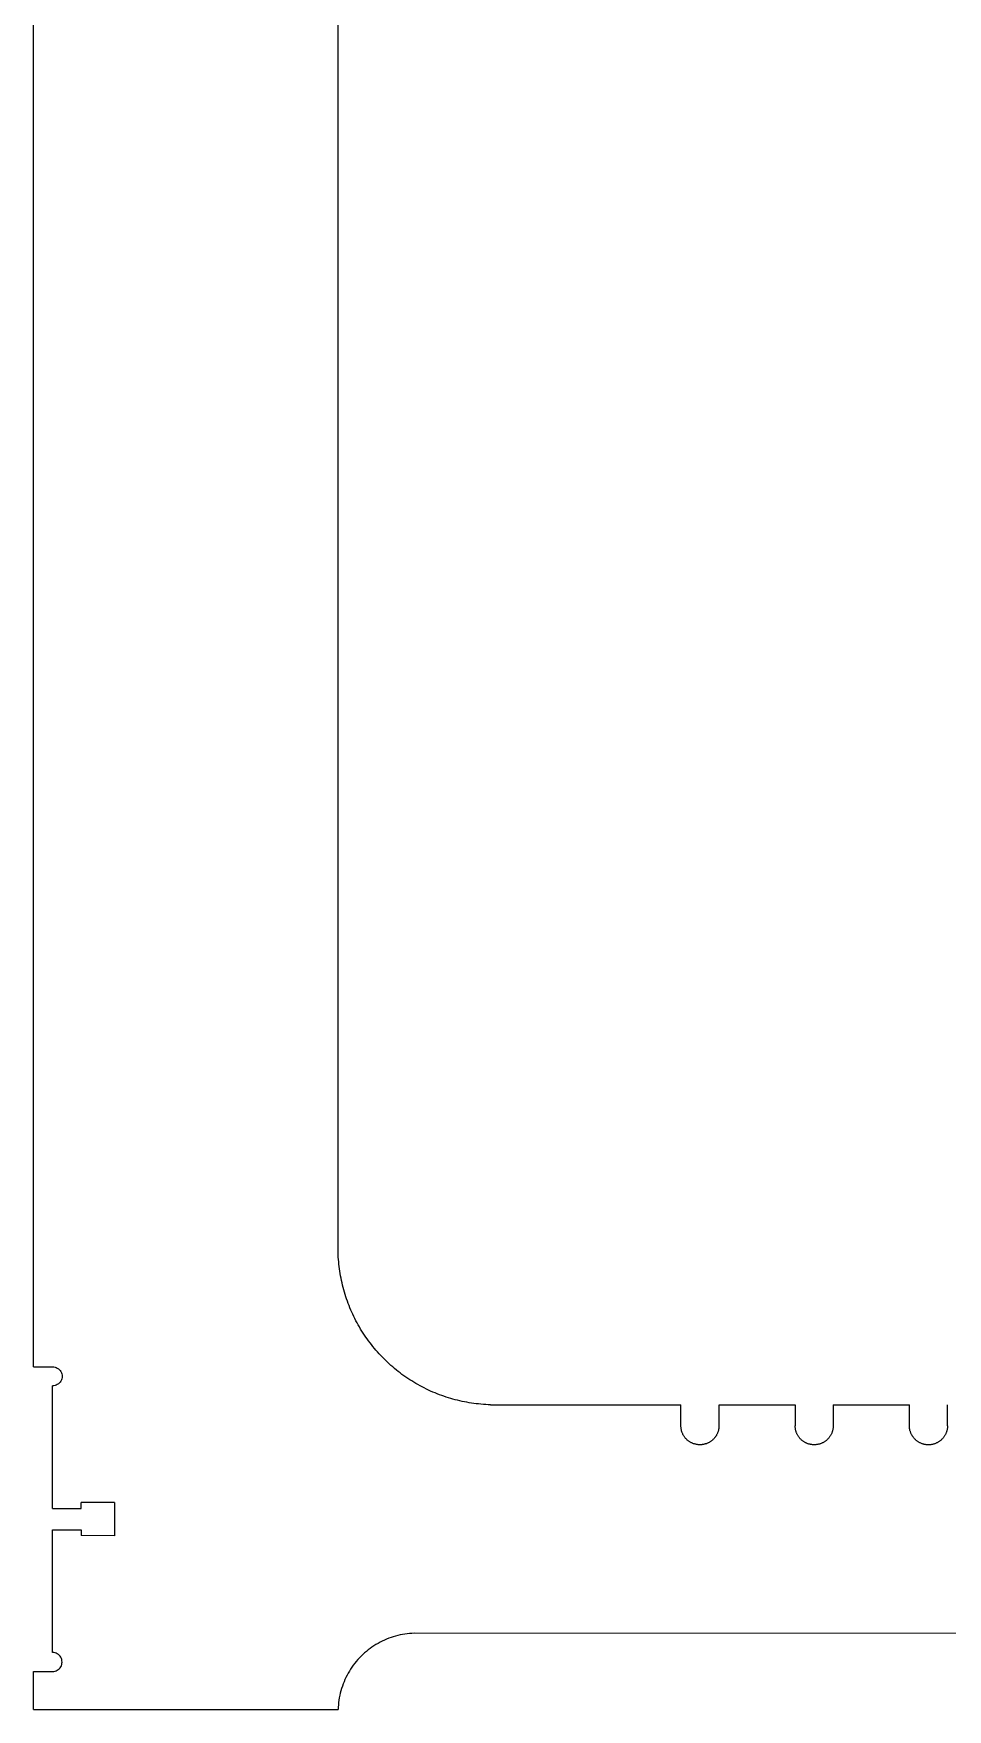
# Model space of a CAD drawing. Extents: x -71 to 71, y -22 to 22.
# Drawn here: x -20.84 to -8.84, y -22 to 0 of the extents above; entities that cross this region are included whole.
import ezdxf

# ---------------------------------------------------------------- set-up
doc = ezdxf.new("R2010")
doc.units = 0
doc.header["$MEASUREMENT"] = 0
doc.layers.get('0').update_dxf_attribs({"linetype": 'CONTINUOUS'})

msp = doc.modelspace()

# ---------------------------------------------------------------- linework, layer by layer
for p, q in [((-16.844, -15.999), (-16.842, 16.001)), ((-20.843, -17.502), (-20.841, 14.251)), ((-16.843, -16.03), (-16.844, -15.999)), ((-16.842, -16.061), (-16.843, -16.03)), ((-16.84, -16.092), (-16.842, -16.061)), ((-16.837, -16.123), (-16.84, -16.092)), ((-16.834, -16.155), (-16.837, -16.123)), ((-16.831, -16.185), (-16.834, -16.155)), ((-16.827, -16.216), (-16.831, -16.185)), ((-16.822, -16.247), (-16.827, -16.216)), ((-16.817, -16.278), (-16.822, -16.247)), ((-16.812, -16.309), (-16.817, -16.278)), ((-16.806, -16.339), (-16.812, -16.309)), ((-16.8, -16.37), (-16.806, -16.339)), ((-16.793, -16.4), (-16.8, -16.37)), ((-16.786, -16.431), (-16.793, -16.4)), ((-16.778, -16.461), (-16.786, -16.431)), ((-16.77, -16.491), (-16.778, -16.461)), ((-16.762, -16.521), (-16.77, -16.491)), ((-16.753, -16.551), (-16.762, -16.521)), ((-16.743, -16.581), (-16.753, -16.551)), ((-16.733, -16.61), (-16.743, -16.581)), ((-16.723, -16.64), (-16.733, -16.61)), ((-16.712, -16.669), (-16.723, -16.64)), ((-16.701, -16.698), (-16.712, -16.669)), ((-16.689, -16.727), (-16.701, -16.698)), ((-16.677, -16.756), (-16.689, -16.727)), ((-16.665, -16.784), (-16.677, -16.756)), ((-16.652, -16.812), (-16.665, -16.784)), ((-16.638, -16.841), (-16.652, -16.812)), ((-16.624, -16.869), (-16.638, -16.841)), ((-16.61, -16.896), (-16.624, -16.869)), ((-16.595, -16.924), (-16.61, -16.896)), ((-16.58, -16.951), (-16.595, -16.924)), ((-16.565, -16.978), (-16.58, -16.951)), ((-16.549, -17.005), (-16.565, -16.978)), ((-16.533, -17.031), (-16.549, -17.005)), ((-16.516, -17.058), (-16.533, -17.031)), ((-16.499, -17.084), (-16.516, -17.058)), ((-16.481, -17.11), (-16.499, -17.084)), ((-16.463, -17.135), (-16.481, -17.11)), ((-16.445, -17.16), (-16.463, -17.135)), ((-16.426, -17.185), (-16.445, -17.16)), ((-16.407, -17.21), (-16.426, -17.185)), ((-16.388, -17.235), (-16.407, -17.21)), ((-16.368, -17.259), (-16.388, -17.235)), ((-16.348, -17.282), (-16.368, -17.259)), ((-16.328, -17.306), (-16.348, -17.282)), ((-16.307, -17.329), (-16.328, -17.306)), ((-16.286, -17.352), (-16.307, -17.329)), ((-16.264, -17.375), (-16.286, -17.352)), ((-16.242, -17.397), (-16.264, -17.375)), ((-20.843, -17.502), (-20.593, -17.502)), ((-20.593, -17.502), (-20.577, -17.503)), ((-20.577, -17.503), (-20.561, -17.506)), ((-20.561, -17.506), (-20.545, -17.511)), ((-20.545, -17.511), (-20.531, -17.518)), ((-20.531, -17.518), (-20.517, -17.527)), ((-20.517, -17.527), (-20.505, -17.538)), ((-20.505, -17.538), (-20.494, -17.551)), ((-20.494, -17.551), (-20.485, -17.564)), ((-20.485, -17.564), (-20.478, -17.579)), ((-20.478, -17.579), (-20.473, -17.594)), ((-20.473, -17.594), (-20.469, -17.61)), ((-16.22, -17.419), (-16.242, -17.397)), ((-16.197, -17.44), (-16.22, -17.419)), ((-16.175, -17.461), (-16.197, -17.44)), ((-16.151, -17.482), (-16.175, -17.461)), ((-16.128, -17.503), (-16.151, -17.482)), ((-16.104, -17.523), (-16.128, -17.503)), ((-16.08, -17.543), (-16.104, -17.523)), ((-16.056, -17.562), (-16.08, -17.543)), ((-16.031, -17.581), (-16.056, -17.562)), ((-16.006, -17.6), (-16.031, -17.581)), ((-20.577, -17.751), (-20.593, -17.752)), ((-20.593, -19.361), (-20.593, -17.752)), ((-20.561, -17.747), (-20.577, -17.751)), ((-20.545, -17.742), (-20.561, -17.747)), ((-20.531, -17.735), (-20.545, -17.742)), ((-20.517, -17.726), (-20.531, -17.735)), ((-20.505, -17.715), (-20.517, -17.726)), ((-20.494, -17.703), (-20.505, -17.715)), ((-20.485, -17.689), (-20.494, -17.703)), ((-20.478, -17.674), (-20.485, -17.689)), ((-20.473, -17.659), (-20.478, -17.674)), ((-20.469, -17.643), (-20.473, -17.659)), ((-20.469, -17.61), (-20.468, -17.627)), ((-20.468, -17.627), (-20.469, -17.643)), ((-15.981, -17.618), (-16.006, -17.6)), ((-15.955, -17.636), (-15.981, -17.618)), ((-15.929, -17.653), (-15.955, -17.636)), ((-15.903, -17.671), (-15.929, -17.653)), ((-15.877, -17.687), (-15.903, -17.671)), ((-15.85, -17.704), (-15.877, -17.687)), ((-15.824, -17.72), (-15.85, -17.704)), ((-15.796, -17.735), (-15.824, -17.72)), ((-15.769, -17.75), (-15.796, -17.735)), ((-15.742, -17.765), (-15.769, -17.75)), ((-15.714, -17.779), (-15.742, -17.765)), ((-15.686, -17.793), (-15.714, -17.779)), ((-15.658, -17.806), (-15.686, -17.793)), ((-15.63, -17.819), (-15.658, -17.806)), ((-15.601, -17.832), (-15.63, -17.819)), ((-15.572, -17.844), (-15.601, -17.832)), ((-15.543, -17.856), (-15.572, -17.844)), ((-15.514, -17.867), (-15.543, -17.856)), ((-15.485, -17.878), (-15.514, -17.867)), ((-15.456, -17.888), (-15.485, -17.878)), ((-15.426, -17.898), (-15.456, -17.888)), ((-15.396, -17.907), (-15.426, -17.898)), ((-15.367, -17.916), (-15.396, -17.907)), ((-15.337, -17.925), (-15.367, -17.916)), ((-15.306, -17.933), (-15.337, -17.925)), ((-15.276, -17.941), (-15.306, -17.933)), ((-15.246, -17.948), (-15.276, -17.941)), ((-15.215, -17.955), (-15.246, -17.948)), ((-15.185, -17.961), (-15.215, -17.955)), ((-15.154, -17.967), (-15.185, -17.961)), ((-15.124, -17.972), (-15.154, -17.967)), ((-15.093, -17.977), (-15.124, -17.972)), ((-15.062, -17.981), (-15.093, -17.977)), ((-15.031, -17.985), (-15.062, -17.981)), ((-15, -17.989), (-15.031, -17.985)), ((-14.969, -17.992), (-15, -17.989)), ((-14.938, -17.994), (-14.969, -17.992)), ((-14.907, -17.996), (-14.938, -17.994)), ((-14.876, -17.998), (-14.907, -17.996)), ((-14.844, -17.999), (-14.876, -17.998)), ((-14.844, -17.999), (-12.344, -17.999)), ((-12.344, -18.274), (-12.344, -17.999)), ((-11.844, -17.999), (-10.844, -17.999)), ((-11.844, -18.274), (-11.844, -17.999)), ((-10.844, -17.999), (-10.844, -18.274)), ((-10.344, -17.999), (-9.344, -18)), ((-10.344, -17.999), (-10.344, -18.274)), ((-9.344, -18.275), (-9.344, -18)), ((-8.844, -18.275), (-8.844, -18)), ((-12.344, -18.282), (-12.344, -18.274)), ((-12.344, -18.29), (-12.344, -18.282)), ((-12.343, -18.298), (-12.344, -18.29)), ((-12.342, -18.306), (-12.343, -18.298)), ((-12.341, -18.313), (-12.342, -18.306)), ((-12.34, -18.321), (-12.341, -18.313)), ((-12.338, -18.329), (-12.34, -18.321)), ((-12.337, -18.336), (-12.338, -18.329)), ((-12.335, -18.344), (-12.337, -18.336)), ((-12.332, -18.352), (-12.335, -18.344)), ((-12.33, -18.359), (-12.332, -18.352)), ((-12.327, -18.366), (-12.33, -18.359)), ((-12.324, -18.374), (-12.327, -18.366)), ((-12.321, -18.381), (-12.324, -18.374)), ((-12.317, -18.388), (-12.321, -18.381)), ((-12.314, -18.395), (-12.317, -18.388)), ((-12.31, -18.402), (-12.314, -18.395)), ((-12.306, -18.408), (-12.31, -18.402)), ((-12.301, -18.415), (-12.306, -18.408)), ((-12.297, -18.421), (-12.301, -18.415)), ((-12.292, -18.428), (-12.297, -18.421)), ((-12.287, -18.434), (-12.292, -18.428)), ((-12.282, -18.44), (-12.287, -18.434)), ((-12.277, -18.445), (-12.282, -18.44)), ((-12.271, -18.451), (-12.277, -18.445)), ((-12.266, -18.457), (-12.271, -18.451)), ((-12.26, -18.462), (-12.266, -18.457)), ((-12.254, -18.467), (-12.26, -18.462)), ((-12.248, -18.472), (-12.254, -18.467)), ((-12.241, -18.477), (-12.248, -18.472)), ((-12.235, -18.481), (-12.241, -18.477)), ((-11.948, -18.477), (-11.954, -18.481)), ((-11.941, -18.472), (-11.948, -18.477)), ((-11.935, -18.467), (-11.941, -18.472)), ((-11.929, -18.462), (-11.935, -18.467)), ((-11.923, -18.457), (-11.929, -18.462)), ((-11.918, -18.451), (-11.923, -18.457)), ((-11.912, -18.445), (-11.918, -18.451)), ((-11.907, -18.44), (-11.912, -18.445)), ((-11.902, -18.434), (-11.907, -18.44)), ((-11.897, -18.428), (-11.902, -18.434)), ((-11.892, -18.421), (-11.897, -18.428)), ((-11.888, -18.415), (-11.892, -18.421)), ((-11.883, -18.408), (-11.888, -18.415)), ((-11.879, -18.402), (-11.883, -18.408)), ((-11.875, -18.395), (-11.879, -18.402)), ((-11.872, -18.388), (-11.875, -18.395)), ((-11.868, -18.381), (-11.872, -18.388)), ((-11.865, -18.374), (-11.868, -18.381)), ((-11.862, -18.366), (-11.865, -18.374)), ((-11.859, -18.359), (-11.862, -18.366)), ((-11.857, -18.352), (-11.859, -18.359)), ((-11.854, -18.344), (-11.857, -18.352)), ((-11.852, -18.337), (-11.854, -18.344)), ((-11.85, -18.329), (-11.852, -18.337)), ((-11.849, -18.321), (-11.85, -18.329)), ((-11.848, -18.313), (-11.849, -18.321)), ((-11.846, -18.306), (-11.848, -18.313)), ((-11.845, -18.29), (-11.846, -18.298)), ((-11.846, -18.298), (-11.846, -18.306)), ((-11.844, -18.274), (-11.845, -18.282)), ((-11.845, -18.282), (-11.845, -18.29)), ((-10.844, -18.282), (-10.844, -18.274)), ((-10.844, -18.29), (-10.844, -18.282)), ((-10.843, -18.298), (-10.844, -18.29)), ((-10.842, -18.306), (-10.843, -18.298)), ((-10.841, -18.314), (-10.842, -18.306)), ((-10.84, -18.321), (-10.841, -18.314)), ((-10.838, -18.329), (-10.84, -18.321)), ((-10.837, -18.337), (-10.838, -18.329)), ((-10.835, -18.344), (-10.837, -18.337)), ((-10.832, -18.352), (-10.835, -18.344)), ((-10.83, -18.359), (-10.832, -18.352)), ((-10.827, -18.366), (-10.83, -18.359)), ((-10.824, -18.374), (-10.827, -18.366)), ((-10.821, -18.381), (-10.824, -18.374)), ((-10.817, -18.388), (-10.821, -18.381)), ((-10.814, -18.395), (-10.817, -18.388)), ((-10.81, -18.402), (-10.814, -18.395)), ((-10.806, -18.408), (-10.81, -18.402)), ((-10.801, -18.415), (-10.806, -18.408)), ((-10.797, -18.421), (-10.801, -18.415)), ((-10.792, -18.428), (-10.797, -18.421)), ((-10.787, -18.434), (-10.792, -18.428)), ((-10.782, -18.44), (-10.787, -18.434)), ((-10.777, -18.446), (-10.782, -18.44)), ((-10.771, -18.451), (-10.777, -18.446)), ((-10.766, -18.457), (-10.771, -18.451)), ((-10.76, -18.462), (-10.766, -18.457)), ((-10.754, -18.467), (-10.76, -18.462)), ((-10.748, -18.472), (-10.754, -18.467)), ((-10.741, -18.477), (-10.748, -18.472)), ((-10.735, -18.481), (-10.741, -18.477)), ((-10.448, -18.477), (-10.454, -18.481)), ((-10.441, -18.472), (-10.448, -18.477)), ((-10.435, -18.467), (-10.441, -18.472)), ((-10.429, -18.462), (-10.435, -18.467)), ((-10.423, -18.457), (-10.429, -18.462)), ((-10.418, -18.451), (-10.423, -18.457)), ((-10.412, -18.446), (-10.418, -18.451)), ((-10.407, -18.44), (-10.412, -18.446)), ((-10.402, -18.434), (-10.407, -18.44)), ((-10.397, -18.428), (-10.402, -18.434)), ((-10.392, -18.421), (-10.397, -18.428)), ((-10.388, -18.415), (-10.392, -18.421)), ((-10.383, -18.408), (-10.388, -18.415)), ((-10.379, -18.402), (-10.383, -18.408)), ((-10.375, -18.395), (-10.379, -18.402)), ((-10.372, -18.388), (-10.375, -18.395)), ((-10.368, -18.381), (-10.372, -18.388)), ((-10.365, -18.374), (-10.368, -18.381)), ((-10.362, -18.366), (-10.365, -18.374)), ((-10.359, -18.359), (-10.362, -18.366)), ((-10.357, -18.352), (-10.359, -18.359)), ((-10.354, -18.344), (-10.357, -18.352)), ((-10.352, -18.337), (-10.354, -18.344)), ((-10.35, -18.329), (-10.352, -18.337)), ((-10.349, -18.321), (-10.35, -18.329)), ((-10.348, -18.314), (-10.349, -18.321)), ((-10.346, -18.306), (-10.348, -18.314)), ((-10.345, -18.29), (-10.346, -18.298)), ((-10.346, -18.298), (-10.346, -18.306)), ((-10.344, -18.274), (-10.345, -18.282)), ((-10.345, -18.282), (-10.345, -18.29)), ((-9.344, -18.282), (-9.344, -18.275)), ((-9.344, -18.29), (-9.344, -18.282)), ((-9.343, -18.298), (-9.344, -18.29)), ((-9.342, -18.306), (-9.343, -18.298)), ((-9.341, -18.314), (-9.342, -18.306)), ((-9.34, -18.321), (-9.341, -18.314)), ((-9.338, -18.329), (-9.34, -18.321)), ((-9.337, -18.337), (-9.338, -18.329)), ((-9.335, -18.344), (-9.337, -18.337)), ((-9.332, -18.352), (-9.335, -18.344)), ((-9.33, -18.359), (-9.332, -18.352)), ((-9.327, -18.367), (-9.33, -18.359)), ((-9.324, -18.374), (-9.327, -18.367)), ((-9.321, -18.381), (-9.324, -18.374)), ((-9.317, -18.388), (-9.321, -18.381)), ((-9.314, -18.395), (-9.317, -18.388)), ((-9.31, -18.402), (-9.314, -18.395)), ((-9.306, -18.408), (-9.31, -18.402)), ((-9.301, -18.415), (-9.306, -18.408)), ((-9.297, -18.421), (-9.301, -18.415)), ((-9.292, -18.428), (-9.297, -18.421)), ((-9.287, -18.434), (-9.292, -18.428)), ((-9.282, -18.44), (-9.287, -18.434)), ((-9.277, -18.446), (-9.282, -18.44)), ((-9.271, -18.451), (-9.277, -18.446)), ((-9.266, -18.457), (-9.271, -18.451)), ((-9.26, -18.462), (-9.266, -18.457)), ((-9.254, -18.467), (-9.26, -18.462)), ((-9.248, -18.472), (-9.254, -18.467)), ((-9.241, -18.477), (-9.248, -18.472)), ((-9.235, -18.481), (-9.241, -18.477)), ((-8.948, -18.477), (-8.954, -18.481)), ((-8.941, -18.472), (-8.948, -18.477)), ((-8.935, -18.467), (-8.941, -18.472)), ((-8.929, -18.462), (-8.935, -18.467)), ((-8.923, -18.457), (-8.929, -18.462)), ((-8.918, -18.451), (-8.923, -18.457)), ((-8.912, -18.446), (-8.918, -18.451)), ((-8.907, -18.44), (-8.912, -18.446)), ((-8.902, -18.434), (-8.907, -18.44)), ((-8.897, -18.428), (-8.902, -18.434)), ((-8.892, -18.422), (-8.897, -18.428)), ((-8.888, -18.415), (-8.892, -18.422)), ((-8.883, -18.409), (-8.888, -18.415)), ((-8.879, -18.402), (-8.883, -18.409)), ((-8.875, -18.395), (-8.879, -18.402)), ((-8.872, -18.388), (-8.875, -18.395)), ((-8.868, -18.381), (-8.872, -18.388)), ((-8.865, -18.374), (-8.868, -18.381)), ((-8.862, -18.367), (-8.865, -18.374)), ((-8.859, -18.359), (-8.862, -18.367)), ((-8.857, -18.352), (-8.859, -18.359)), ((-8.854, -18.344), (-8.857, -18.352)), ((-8.852, -18.337), (-8.854, -18.344)), ((-8.85, -18.329), (-8.852, -18.337)), ((-8.849, -18.321), (-8.85, -18.329)), ((-8.848, -18.314), (-8.849, -18.321)), ((-8.846, -18.306), (-8.848, -18.314)), ((-8.845, -18.29), (-8.846, -18.298)), ((-8.846, -18.298), (-8.846, -18.306)), ((-8.844, -18.275), (-8.845, -18.282)), ((-8.845, -18.282), (-8.845, -18.29)), ((-12.228, -18.485), (-12.235, -18.481)), ((-12.222, -18.489), (-12.228, -18.485)), ((-12.215, -18.493), (-12.222, -18.489)), ((-12.208, -18.497), (-12.215, -18.493)), ((-12.201, -18.501), (-12.208, -18.497)), ((-12.194, -18.504), (-12.201, -18.501)), ((-12.187, -18.507), (-12.194, -18.504)), ((-12.179, -18.51), (-12.187, -18.507)), ((-12.172, -18.512), (-12.179, -18.51)), ((-12.164, -18.514), (-12.172, -18.512)), ((-12.157, -18.516), (-12.164, -18.514)), ((-12.149, -18.518), (-12.157, -18.516)), ((-12.141, -18.52), (-12.149, -18.518)), ((-12.134, -18.521), (-12.141, -18.52)), ((-12.126, -18.522), (-12.134, -18.521)), ((-12.118, -18.523), (-12.126, -18.522)), ((-12.11, -18.524), (-12.118, -18.523)), ((-12.102, -18.524), (-12.11, -18.524)), ((-12.094, -18.524), (-12.102, -18.524)), ((-12.087, -18.524), (-12.094, -18.524)), ((-12.079, -18.524), (-12.087, -18.524)), ((-12.071, -18.523), (-12.079, -18.524)), ((-12.063, -18.522), (-12.071, -18.523)), ((-12.055, -18.521), (-12.063, -18.522)), ((-12.048, -18.52), (-12.055, -18.521)), ((-12.04, -18.518), (-12.048, -18.52)), ((-12.032, -18.516), (-12.04, -18.518)), ((-12.025, -18.514), (-12.032, -18.516)), ((-12.017, -18.512), (-12.025, -18.514)), ((-12.01, -18.51), (-12.017, -18.512)), ((-12.002, -18.507), (-12.01, -18.51)), ((-11.995, -18.504), (-12.002, -18.507)), ((-11.988, -18.501), (-11.995, -18.504)), ((-11.981, -18.497), (-11.988, -18.501)), ((-11.974, -18.493), (-11.981, -18.497)), ((-11.967, -18.49), (-11.974, -18.493)), ((-11.961, -18.485), (-11.967, -18.49)), ((-11.954, -18.481), (-11.961, -18.485)), ((-10.728, -18.486), (-10.735, -18.481)), ((-10.722, -18.49), (-10.728, -18.486)), ((-10.715, -18.494), (-10.722, -18.49)), ((-10.708, -18.497), (-10.715, -18.494)), ((-10.701, -18.501), (-10.708, -18.497)), ((-10.694, -18.504), (-10.701, -18.501)), ((-10.687, -18.507), (-10.694, -18.504)), ((-10.679, -18.51), (-10.687, -18.507)), ((-10.672, -18.512), (-10.679, -18.51)), ((-10.664, -18.515), (-10.672, -18.512)), ((-10.657, -18.517), (-10.664, -18.515)), ((-10.649, -18.518), (-10.657, -18.517)), ((-10.641, -18.52), (-10.649, -18.518)), ((-10.634, -18.521), (-10.641, -18.52)), ((-10.626, -18.522), (-10.634, -18.521)), ((-10.618, -18.523), (-10.626, -18.522)), ((-10.61, -18.524), (-10.618, -18.523)), ((-10.602, -18.524), (-10.61, -18.524)), ((-10.594, -18.524), (-10.602, -18.524)), ((-10.587, -18.524), (-10.594, -18.524)), ((-10.579, -18.524), (-10.587, -18.524)), ((-10.571, -18.523), (-10.579, -18.524)), ((-10.563, -18.522), (-10.571, -18.523)), ((-10.555, -18.521), (-10.563, -18.522)), ((-10.548, -18.52), (-10.555, -18.521)), ((-10.54, -18.518), (-10.548, -18.52)), ((-10.532, -18.517), (-10.54, -18.518)), ((-10.525, -18.515), (-10.532, -18.517)), ((-10.517, -18.512), (-10.525, -18.515)), ((-10.51, -18.51), (-10.517, -18.512)), ((-10.502, -18.507), (-10.51, -18.51)), ((-10.495, -18.504), (-10.502, -18.507)), ((-10.488, -18.501), (-10.495, -18.504)), ((-10.481, -18.497), (-10.488, -18.501)), ((-10.474, -18.494), (-10.481, -18.497)), ((-10.467, -18.49), (-10.474, -18.494)), ((-10.461, -18.486), (-10.467, -18.49)), ((-10.454, -18.481), (-10.461, -18.486)), ((-9.228, -18.486), (-9.235, -18.481)), ((-9.222, -18.49), (-9.228, -18.486)), ((-9.215, -18.494), (-9.222, -18.49)), ((-9.208, -18.497), (-9.215, -18.494)), ((-9.201, -18.501), (-9.208, -18.497)), ((-9.194, -18.504), (-9.201, -18.501)), ((-9.187, -18.507), (-9.194, -18.504)), ((-9.179, -18.51), (-9.187, -18.507)), ((-9.172, -18.512), (-9.179, -18.51)), ((-9.164, -18.515), (-9.172, -18.512)), ((-9.157, -18.517), (-9.164, -18.515)), ((-9.149, -18.519), (-9.157, -18.517)), ((-9.141, -18.52), (-9.149, -18.519)), ((-9.134, -18.521), (-9.141, -18.52)), ((-9.126, -18.523), (-9.134, -18.521)), ((-9.118, -18.523), (-9.126, -18.523)), ((-9.11, -18.524), (-9.118, -18.523)), ((-9.102, -18.524), (-9.11, -18.524)), ((-9.094, -18.525), (-9.102, -18.524)), ((-9.087, -18.524), (-9.094, -18.525)), ((-9.079, -18.524), (-9.087, -18.524)), ((-9.071, -18.523), (-9.079, -18.524)), ((-9.063, -18.523), (-9.071, -18.523)), ((-9.055, -18.521), (-9.063, -18.523)), ((-9.048, -18.52), (-9.055, -18.521)), ((-9.04, -18.519), (-9.048, -18.52)), ((-9.032, -18.517), (-9.04, -18.519)), ((-9.025, -18.515), (-9.032, -18.517)), ((-9.017, -18.512), (-9.025, -18.515)), ((-9.01, -18.51), (-9.017, -18.512)), ((-9.002, -18.507), (-9.01, -18.51)), ((-8.995, -18.504), (-9.002, -18.507)), ((-8.988, -18.501), (-8.995, -18.504)), ((-8.981, -18.497), (-8.988, -18.501)), ((-8.974, -18.494), (-8.981, -18.497)), ((-8.967, -18.49), (-8.974, -18.494)), ((-8.961, -18.486), (-8.967, -18.49)), ((-8.954, -18.481), (-8.961, -18.486)), ((-20.218, -19.361), (-20.218, -19.28)), ((-19.781, -19.28), (-20.218, -19.28)), ((-19.781, -19.28), (-19.781, -19.718)), ((-20.593, -19.361), (-20.218, -19.361)), ((-20.594, -21.252), (-20.593, -19.642)), ((-20.593, -19.642), (-20.218, -19.642)), ((-20.218, -19.642), (-20.218, -19.717)), ((-19.781, -19.718), (-20.218, -19.717)), ((-16.293, -21.116), (-16.321, -21.131)), ((-16.265, -21.102), (-16.293, -21.116)), ((-16.237, -21.089), (-16.265, -21.102)), ((-16.209, -21.077), (-16.237, -21.089)), ((-16.18, -21.065), (-16.209, -21.077)), ((-16.15, -21.055), (-16.18, -21.065)), ((-16.121, -21.045), (-16.15, -21.055)), ((-16.091, -21.036), (-16.121, -21.045)), ((-16.061, -21.028), (-16.091, -21.036)), ((-16.03, -21.021), (-16.061, -21.028)), ((-16, -21.015), (-16.03, -21.021)), ((-15.969, -21.01), (-16, -21.015)), ((-15.938, -21.006), (-15.969, -21.01)), ((-15.907, -21.003), (-15.938, -21.006)), ((-15.876, -21), (-15.907, -21.003)), ((-15.846, -20.999), (-15.876, -21)), ((-15.845, -20.999), (-15.846, -20.999)), ((-0.846, -21), (-15.845, -20.999)), ((-20.577, -21.253), (-20.594, -21.252)), ((-20.561, -21.256), (-20.577, -21.253)), ((-20.546, -21.261), (-20.561, -21.256)), ((-20.531, -21.268), (-20.546, -21.261)), ((-20.517, -21.277), (-20.531, -21.268)), ((-20.505, -21.288), (-20.517, -21.277)), ((-20.494, -21.301), (-20.505, -21.288)), ((-20.485, -21.314), (-20.494, -21.301)), ((-20.478, -21.329), (-20.485, -21.314)), ((-20.473, -21.344), (-20.478, -21.329)), ((-16.565, -21.322), (-16.586, -21.345)), ((-16.544, -21.3), (-16.565, -21.322)), ((-16.521, -21.278), (-16.544, -21.3)), ((-16.498, -21.257), (-16.521, -21.278)), ((-16.474, -21.237), (-16.498, -21.257)), ((-16.45, -21.217), (-16.474, -21.237)), ((-16.425, -21.199), (-16.45, -21.217)), ((-16.4, -21.181), (-16.425, -21.199)), ((-16.374, -21.163), (-16.4, -21.181)), ((-16.348, -21.147), (-16.374, -21.163)), ((-16.321, -21.131), (-16.348, -21.147)), ((-20.844, -21.999), (-20.844, -21.502)), ((-20.844, -21.502), (-20.594, -21.502)), ((-20.594, -21.502), (-20.577, -21.501)), ((-20.577, -21.501), (-20.561, -21.497)), ((-20.561, -21.497), (-20.546, -21.492)), ((-20.546, -21.492), (-20.531, -21.485)), ((-20.531, -21.485), (-20.518, -21.476)), ((-20.518, -21.476), (-20.505, -21.465)), ((-20.505, -21.465), (-20.494, -21.453)), ((-20.494, -21.453), (-20.485, -21.439)), ((-20.485, -21.439), (-20.478, -21.424)), ((-20.478, -21.424), (-20.473, -21.409)), ((-20.47, -21.36), (-20.473, -21.344)), ((-20.473, -21.409), (-20.47, -21.393)), ((-20.469, -21.377), (-20.47, -21.36)), ((-20.47, -21.393), (-20.469, -21.377)), ((-16.728, -21.55), (-16.742, -21.578)), ((-16.713, -21.523), (-16.728, -21.55)), ((-16.697, -21.496), (-16.713, -21.523)), ((-16.68, -21.47), (-16.697, -21.496)), ((-16.663, -21.444), (-16.68, -21.47)), ((-16.645, -21.418), (-16.663, -21.444)), ((-16.626, -21.393), (-16.645, -21.418)), ((-16.607, -21.369), (-16.626, -21.393)), ((-16.586, -21.345), (-16.607, -21.369)), ((-16.808, -21.753), (-16.816, -21.783)), ((-16.799, -21.723), (-16.808, -21.753)), ((-16.789, -21.693), (-16.799, -21.723)), ((-16.779, -21.664), (-16.789, -21.693)), ((-16.767, -21.635), (-16.779, -21.664)), ((-16.755, -21.606), (-16.767, -21.635)), ((-16.742, -21.578), (-16.755, -21.606)), ((-20.844, -21.999), (-16.845, -21.999)), ((-16.843, -21.968), (-16.845, -21.999)), ((-16.841, -21.937), (-16.843, -21.968)), ((-16.838, -21.906), (-16.841, -21.937)), ((-16.834, -21.875), (-16.838, -21.906)), ((-16.829, -21.844), (-16.834, -21.875)), ((-16.822, -21.813), (-16.829, -21.844)), ((-16.816, -21.783), (-16.822, -21.813))]:
    msp.add_line(p, q)

doc.saveas('drawing.dxf')
